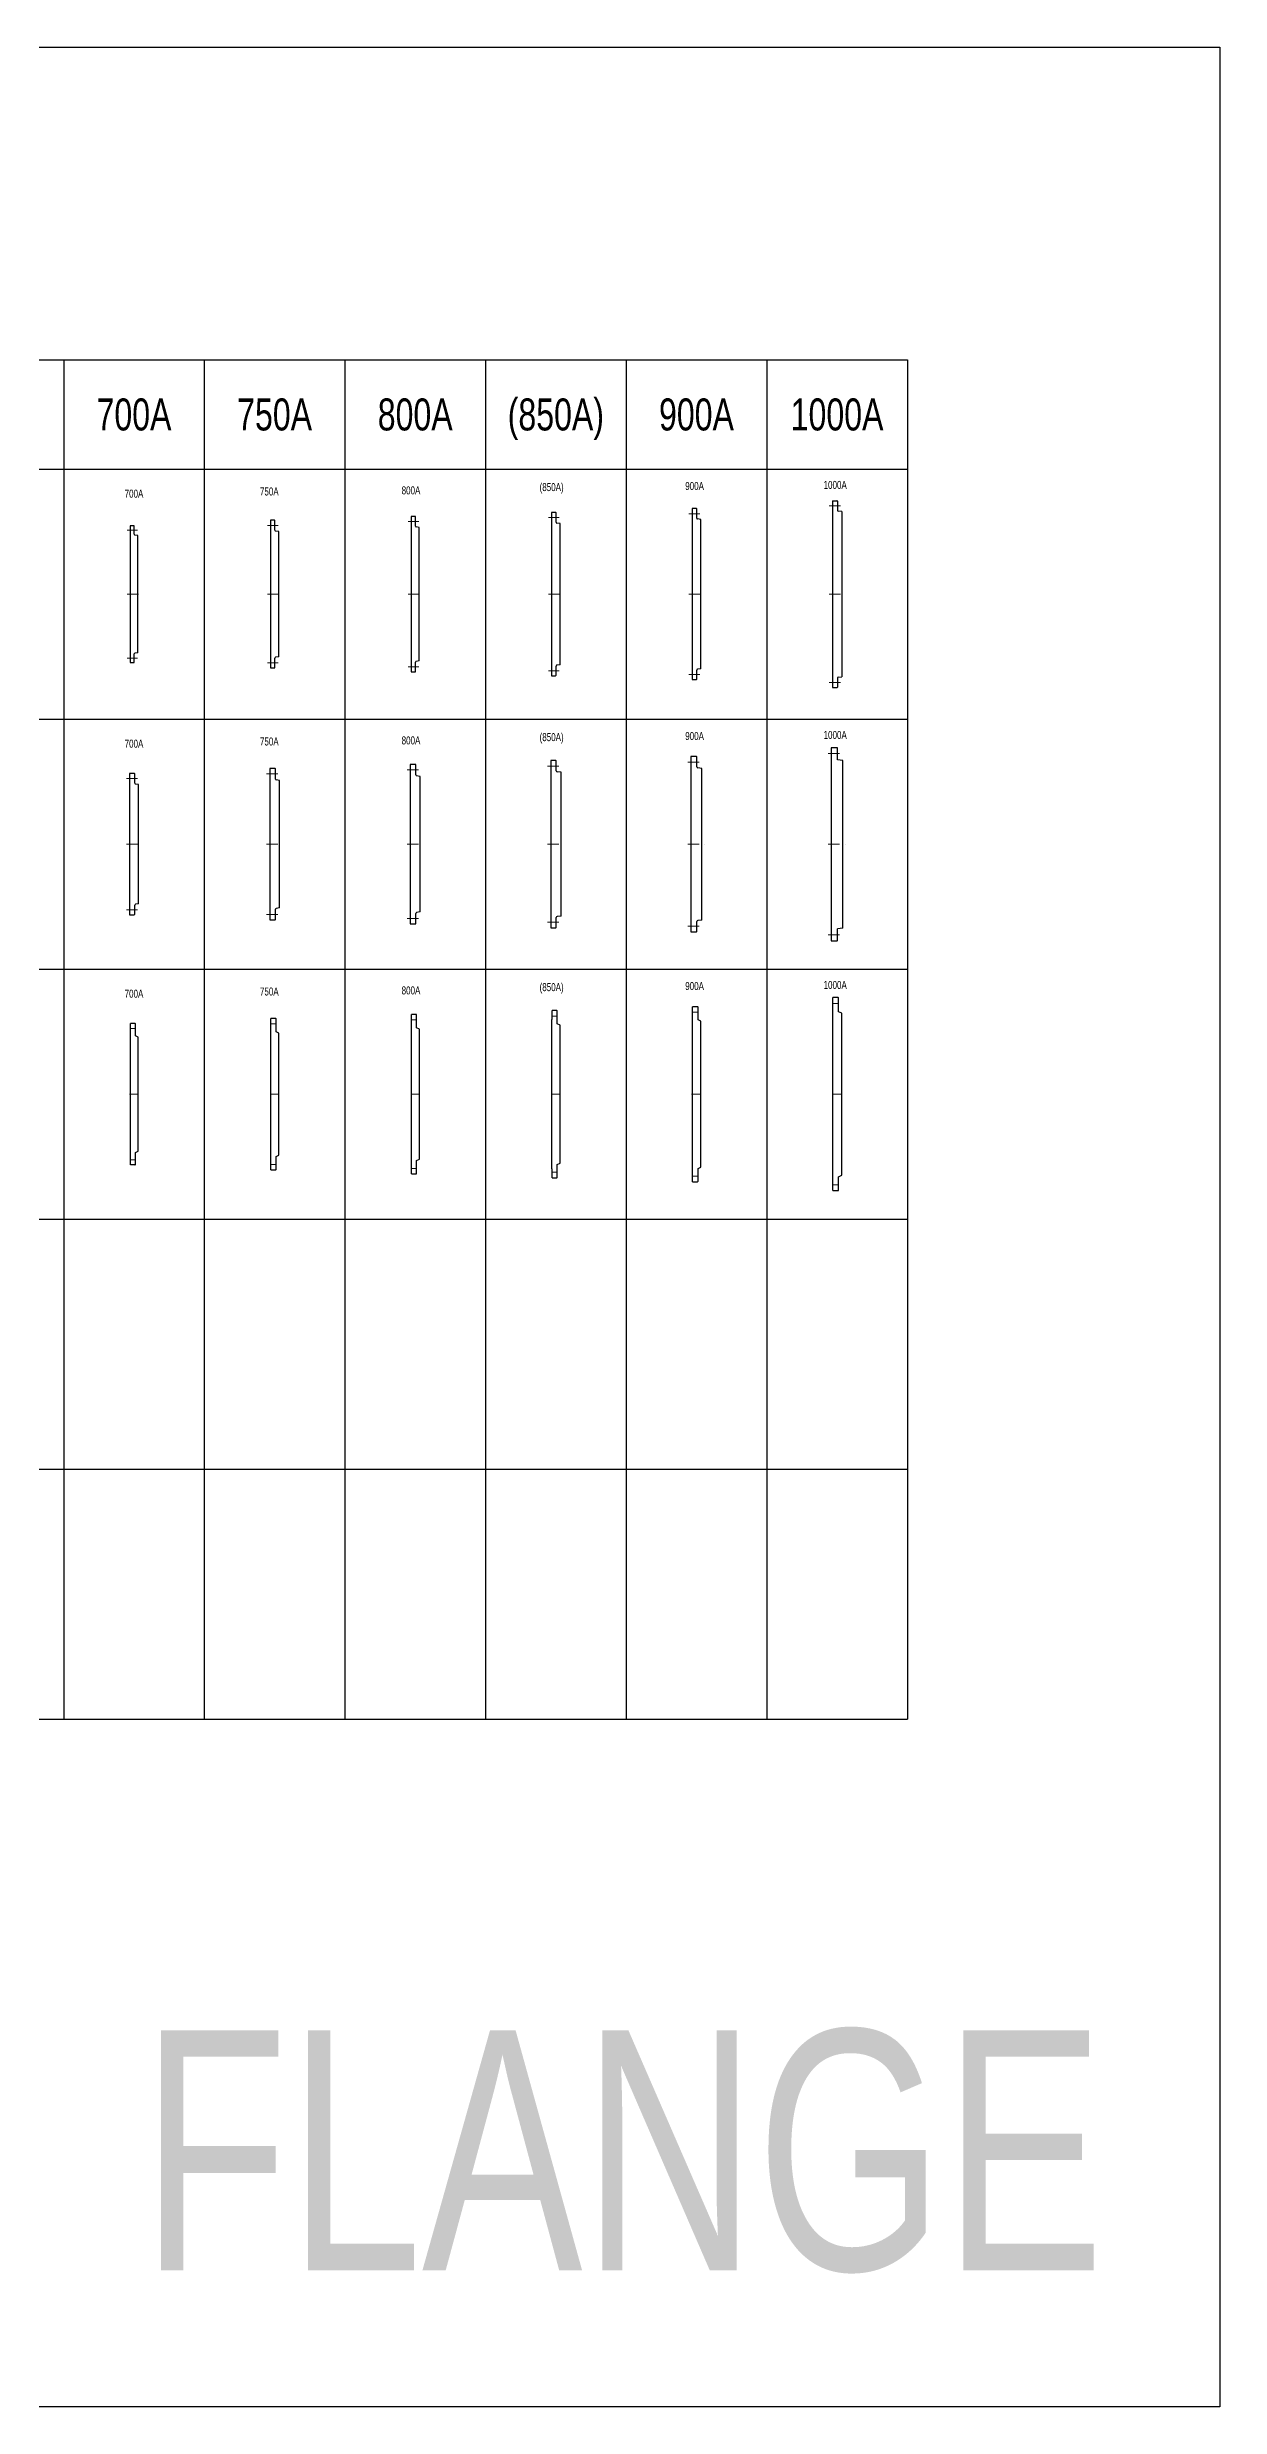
# Model space of a CAD drawing. Extents: x 0 to 90799, y 0 to 77868.
# Drawn here: x 36390 to 43896, y 21988 to 37088 of the extents above; entities that cross this region are included whole.
import ezdxf
from ezdxf.enums import TextEntityAlignment as Align

# ---------------------------------------------------------------- set-up
doc = ezdxf.new("R2010")
doc.units = 0
doc.header["$LTSCALE"] = 30
doc.header["$MEASUREMENT"] = 0
doc.linetypes.add('DGN Style 4', pattern=[4.8, 2.4, -1.2, 0, -1.2])
for name, color, linetype, lineweight in [('L(c)', 1, 'DGN Style 4', 5), ('L(line)', 7, 'Continuous', 5), ('L(txt)', 2, 'Continuous', 13)]:
    doc.layers.add(name, color=color, linetype=linetype, lineweight=lineweight)
doc.styles.add('Style-ENGINEERING', font='ENGINEERING.shx')

# ---------------------------------------------------------------- blocks, each defined once
blk = doc.blocks.new('*U1615')
for p, q in [((-24, 437), (-24, -438)), ((-1, 437), (-24, 437)), ((2, 383), (2, 434)), ((24, 375), (6, 378)), ((24, -376), (24, 375)), ((-24, -438), (-1, -438)), ((2, -435), (2, -383)), ((24, -376), (6, -378))]:
    blk.add_line(p, q)
for centre, radius, start, end in [((-1, 434), 3, 0, 90), ((7, 383), 5, 180, 260.9605), ((-1, -435), 3, 270, 0), ((7, -383), 5, 99.0395, 180)]:
    blk.add_arc(centre, radius, start, end)
blk = doc.blocks.new('*U1616')
for p, q in [((-26, 473), (-26, -472)), ((-1, 473), (-26, 473)), ((2, 409), (2, 470)), ((26, 401), (6, 404)), ((26, -401), (26, 401)), ((2, -469), (2, -409)), ((26, -401), (6, -404)), ((-26, -472), (-1, -472))]:
    blk.add_line(p, q)
for centre, radius, start, end in [((-1, 470), 3, 0, 90), ((7, 409), 5, 180, 260.5377), ((7, -409), 5, 99.4623, 180), ((-1, -469), 3, 270, 0)]:
    blk.add_arc(centre, radius, start, end)
blk = doc.blocks.new('*U1617')
for p, q in [((-26, 497), (-26, -498)), ((-1, 497), (-26, 497)), ((2, 435), (2, 494)), ((26, 427), (6, 430)), ((26, -427), (26, 427)), ((2, -495), (2, -435)), ((26, -427), (6, -430)), ((-26, -498), (-1, -498))]:
    blk.add_line(p, q)
for centre, radius, start, end in [((-1, 494), 3, 0, 90), ((7, 435), 5, 180, 260.5377), ((7, -435), 5, 99.4623, 180), ((-1, -495), 3, 270, 0)]:
    blk.add_arc(centre, radius, start, end)
blk = doc.blocks.new('*U1618')
for p, q in [((-27, 523), (-27, -522)), ((-2, 523), (-27, 523)), ((1, 460), (1, 520)), ((27, 452), (5, 455)), ((27, -452), (27, 452)), ((27, -452), (5, -455)), ((-27, -522), (-2, -522)), ((1, -519), (1, -460))]:
    blk.add_line(p, q)
for centre, radius, start, end in [((-2, 520), 3, 0, 90), ((6, 460), 5, 180, 261.2538), ((-2, -519), 3, 270, 0), ((6, -460), 5, 98.7462, 180)]:
    blk.add_arc(centre, radius, start, end)
blk = doc.blocks.new('*U1619')
for p, q in [((-28, 548), (-28, -547)), ((-1, 548), (-28, 548)), ((2, 486), (2, 545)), ((28, 478), (6, 481)), ((28, -478), (28, 478)), ((-28, -547), (-1, -547)), ((2, -544), (2, -486)), ((28, -478), (6, -481))]:
    blk.add_line(p, q)
for centre, radius, start, end in [((-1, 545), 3, 0, 90), ((7, 486), 5, 180, 261.2538), ((-1, -544), 3, 270, 0), ((7, -486), 5, 98.7462, 180)]:
    blk.add_arc(centre, radius, start, end)
blk = doc.blocks.new('*U1620')
for p, q in [((-30, 597), (-30, -598)), ((-30, 597), (-1, 597)), ((2, 594), (2, 537)), ((30, 529), (6, 532)), ((30, 529), (30, -529)), ((-30, -598), (-1, -598)), ((2, -537), (2, -595)), ((6, -532), (30, -529))]:
    blk.add_line(p, q)
for centre, radius, start, end in [((-1, 594), 3, 0, 90), ((7, 537), 5, 180, 261.8699), ((-1, -595), 3, 270, 0), ((7, -537), 5, 98.1301, 180)]:
    blk.add_arc(centre, radius, start, end)
blk = doc.blocks.new('*U1645')
for p, q in [((-29, 453), (-29, -452)), ((2, 453), (-29, 453)), ((5, 390), (5, 450)), ((29, 381), (10, 384)), ((29, -381), (29, 381)), ((-29, -452), (2, -452)), ((5, -449), (5, -390)), ((29, -381), (10, -384))]:
    blk.add_line(p, q)
for centre, radius, start, end in [((2, 450), 3, 0, 90), ((11, 390), 6, 180, 260.5377), ((2, -449), 3, 270, 0), ((11, -390), 6, 99.4623, 180)]:
    blk.add_arc(centre, radius, start, end)
blk = doc.blocks.new('*U1646')
for p, q in [((-31, 485), (-31, -485)), ((2, 485), (-31, 485)), ((5, 417), (5, 482)), ((31, 408), (10, 411)), ((31, -408), (31, 408)), ((5, -482), (5, -417)), ((31, -408), (10, -411)), ((-31, -485), (2, -485))]:
    blk.add_line(p, q)
for centre, radius, start, end in [((2, 482), 3, 0, 90), ((11, 417), 6, 180, 261.2538), ((11, -417), 6, 98.7462, 180), ((2, -482), 3, 270, 0)]:
    blk.add_arc(centre, radius, start, end)
blk = doc.blocks.new('*U1647')
for p, q in [((-32, 510), (-32, -510)), ((1, 510), (-32, 510)), ((4, 443), (4, 507)), ((32, 434), (9, 437)), ((32, -434), (32, 434)), ((4, -507), (4, -443)), ((32, -434), (9, -437)), ((-32, -510), (1, -510))]:
    blk.add_line(p, q)
for centre, radius, start, end in [((1, 507), 3, 0, 90), ((10, 443), 6, 180, 261.8699), ((10, -443), 6, 98.1301, 180), ((1, -507), 3, 270, 0)]:
    blk.add_arc(centre, radius, start, end)
blk = doc.blocks.new('*U1648')
for p, q in [((-33, 535), (-33, -535)), ((0, 535), (-33, 535)), ((3, 469), (3, 532)), ((33, 460), (8, 463)), ((33, -460), (33, 460)), ((-33, -535), (0, -535)), ((3, -532), (3, -469)), ((33, -460), (8, -463))]:
    blk.add_line(p, q)
for centre, radius, start, end in [((0, 532), 3, 0, 90), ((9, 469), 6, 180, 262.4054), ((0, -532), 3, 270, 0), ((9, -469), 6, 97.5946, 180)]:
    blk.add_arc(centre, radius, start, end)
blk = doc.blocks.new('*U1649')
for p, q in [((-35, 560), (-35, -560)), ((0, 560), (-35, 560)), ((3, 495), (3, 557)), ((35, 485), (8, 489)), ((35, -486), (35, 485)), ((-35, -560), (0, -560)), ((3, -557), (3, -495)), ((35, -486), (8, -489))]:
    blk.add_line(p, q)
for centre, radius, start, end in [((0, 557), 3, 0, 90), ((9, 495), 6, 180, 262.875), ((0, -557), 3, 270, 0), ((9, -495), 6, 97.125, 180)]:
    blk.add_arc(centre, radius, start, end)
blk = doc.blocks.new('*U1650')
for p, q in [((-37, 617), (-37, -618)), ((0, 617), (-37, 617)), ((3, 540), (3, 614)), ((37, 536), (3, 540)), ((37, -537), (37, 536)), ((37, -537), (3, -541)), ((3, -615), (3, -541)), ((-37, -618), (0, -618))]:
    blk.add_line(p, q)
for centre, start, end in [((0, 614), 0, 90), ((0, -615), 270, 0)]:
    blk.add_arc(centre, 3, start, end)
blk = doc.blocks.new('*U1651')
for p, q in [((7, 618), (-27, 618)), ((-27, 558), (-27, 618)), ((10, 528), (10, 615)), ((-30, 555), (-30, -555)), ((30, 518), (10, 528)), ((30, -518), (30, 518)), ((-27, -617), (-27, -558)), ((10, -528), (30, -518)), ((10, -614), (10, -528)), ((-27, -617), (7, -617))]:
    blk.add_line(p, q)
for centre, start, end in [((7, 615), 0, 90), ((-30, 558), 270, 0), ((-30, -558), 0, 90), ((7, -614), 270, 0)]:
    blk.add_arc(centre, 3, start, end)
blk = doc.blocks.new('*U1652')
for p, q in [((-28, 503), (-28, -502)), ((7, 560), (-25, 560)), ((-25, 506), (-25, 560)), ((10, 476), (10, 557)), ((29, 467), (10, 476)), ((29, -467), (29, 467)), ((-25, -560), (-25, -505)), ((-25, -560), (7, -560)), ((10, -476), (29, -467)), ((10, -557), (10, -476))]:
    blk.add_line(p, q)
for centre, start, end in [((-28, 506), 270, 0), ((7, 557), 0, 90), ((-28, -505), 0, 90), ((7, -557), 270, 0)]:
    blk.add_arc(centre, 3, start, end)
blk = doc.blocks.new('*U1653')
for p, q in [((-27, 478), (-27, -477)), ((6, 535), (-24, 535)), ((-24, 481), (-24, 535)), ((9, 450), (9, 532)), ((27, 441), (9, 450)), ((27, -441), (27, 441)), ((9, -450), (27, -441)), ((9, -532), (9, -450)), ((-24, -535), (-24, -480)), ((-24, -535), (6, -535))]:
    blk.add_line(p, q)
for centre, start, end in [((-27, 481), 270, 0), ((6, 532), 0, 90), ((-27, -480), 0, 90), ((6, -532), 270, 0)]:
    blk.add_arc(centre, 3, start, end)
blk = doc.blocks.new('*U1654')
for p, q in [((6, 510), (-24, 510)), ((-24, 406), (-24, 510)), ((9, 424), (9, 507)), ((-27, 403), (-27, -402)), ((27, 415), (9, 424)), ((27, -415), (27, 415)), ((-24, -510), (-24, -405)), ((9, -424), (27, -415)), ((9, -507), (9, -424)), ((-24, -510), (6, -510))]:
    blk.add_line(p, q)
for centre, start, end in [((6, 507), 0, 90), ((-27, 406), 270, 0), ((-27, -405), 0, 90), ((6, -507), 270, 0)]:
    blk.add_arc(centre, 3, start, end)
blk = doc.blocks.new('*U1655')
for p, q in [((6, 485), (-24, 485)), ((-24, 431), (-24, 485)), ((9, 399), (9, 482)), ((-27, 428), (-27, -427)), ((27, 390), (9, 399)), ((27, -390), (27, 390)), ((-24, -485), (-24, -430)), ((9, -399), (27, -390)), ((9, -482), (9, -399)), ((-24, -485), (6, -485))]:
    blk.add_line(p, q)
for centre, start, end in [((6, 482), 0, 90), ((-27, 431), 270, 0), ((-27, -430), 0, 90), ((6, -482), 270, 0)]:
    blk.add_arc(centre, 3, start, end)
blk = doc.blocks.new('*U1656')
for p, q in [((-25, 400), (-25, -400)), ((6, 453), (-22, 453)), ((-22, 403), (-22, 453)), ((9, 373), (9, 450)), ((26, 364), (9, 373)), ((26, -364), (26, 364)), ((-22, -452), (-22, -403)), ((6, -452), (-22, -452)), ((9, -373), (26, -364)), ((9, -449), (9, -373))]:
    blk.add_line(p, q)
for centre, start, end in [((-25, 403), 270, 0), ((6, 450), 0, 90), ((-25, -403), 0, 90), ((6, -449), 270, 0)]:
    blk.add_arc(centre, 3, start, end)

msp = doc.modelspace()

# ---------------------------------------------------------------- linework, layer by layer
for p, q in [((2000, 35088), (41896, 35088)), ((36496, 35088), (36496, 26388)), ((37396, 35088), (37396, 26388)), ((38296, 35088), (38296, 26388)), ((39196, 35088), (39196, 26388)), ((40096, 35088), (40096, 26388)), ((40996, 35088), (40996, 26388)), ((41896, 35088), (41896, 26388)), ((2000, 34388), (41896, 34388)), ((2000, 32788), (41896, 32788)), ((2000, 31188), (41896, 31188)), ((2000, 29588), (41896, 29588)), ((2000, 27988), (41896, 27988)), ((2000, 26388), (41896, 26388))]:
    msp.add_line(p, q)
at = {"flags": 128}
msp.add_lwpolyline([(0, 37088), (43896, 37088), (43896, 21988), (0, 21988)], close=True, dxfattribs=at)
at = {"layer": 'L(c)'}
for p, q in [((41396, 34153), (41468, 34153)), ((36902, 33998), (36968, 33998)), ((37800, 34028), (37868, 34028)), ((38700, 34053), (38768, 34053)), ((39599, 34078), (39667, 34078)), ((40498, 34103), (40568, 34103)), ((36902, 33588), (36990, 33588)), ((37800, 33588), (37892, 33588)), ((38700, 33588), (38792, 33588)), ((39599, 33588), (39693, 33588)), ((40498, 33588), (40594, 33588)), ((41396, 33588), (41496, 33588)), ((36902, 33178), (36968, 33178)), ((37800, 33148), (37868, 33148)), ((38700, 33123), (38768, 33123)), ((39599, 33098), (39667, 33098)), ((40498, 33073), (40568, 33073)), ((41396, 33023), (41468, 33023)), ((39593, 32488), (39669, 32488)), ((40491, 32513), (40569, 32513)), ((41389, 32568), (41469, 32568)), ((36897, 32408), (36971, 32408)), ((37795, 32438), (37871, 32438)), ((38694, 32463), (38770, 32463)), ((36897, 31988), (36995, 31988)), ((37795, 31988), (37897, 31988)), ((38694, 31988), (38798, 31988)), ((39593, 31988), (39699, 31988)), ((40491, 31988), (40601, 31988)), ((41389, 31988), (41503, 31988)), ((36897, 31568), (36971, 31568)), ((37795, 31538), (37871, 31538)), ((38694, 31513), (38770, 31513)), ((39593, 31488), (39669, 31488)), ((40491, 31463), (40569, 31463)), ((41389, 31408), (41469, 31408)), ((41418, 30968), (41457, 30968)), ((36922, 30808), (36955, 30808)), ((37821, 30838), (37856, 30838)), ((38721, 30863), (38756, 30863)), ((39621, 30888), (39656, 30888)), ((40519, 30913), (40556, 30913)), ((36918, 30388), (36973, 30388)), ((37817, 30388), (37875, 30388)), ((38717, 30388), (38775, 30388)), ((39617, 30388), (39675, 30388)), ((40515, 30388), (40576, 30388)), ((41414, 30388), (41478, 30388)), ((36922, 29968), (36955, 29968)), ((37821, 29938), (37856, 29938)), ((38721, 29913), (38756, 29913)), ((39621, 29888), (39656, 29888)), ((40519, 29863), (40556, 29863)), ((41418, 29808), (41457, 29808))]:
    msp.add_line(p, q, dxfattribs=at)

# ---------------------------------------------------------------- block references
for name, p in [('*U1619', (40546, 33588)), ('*U1620', (41446, 33588)), ('*U1615', (36946, 33588)), ('*U1616', (37846, 33588)), ('*U1617', (38746, 33588)), ('*U1618', (39646, 33588)), ('*U1646', (37846, 31988)), ('*U1647', (38746, 31988)), ('*U1648', (39646, 31988)), ('*U1649', (40546, 31988)), ('*U1650', (41446, 31988)), ('*U1645', (36946, 31988)), ('*U1651', (41446, 30388)), ('*U1656', (36946, 30388)), ('*U1655', (37846, 30388)), ('*U1654', (38746, 30388)), ('*U1653', (39646, 30388)), ('*U1652', (40546, 30388))]:
    msp.add_blockref(name, p)

# ---------------------------------------------------------------- texts
at = {"layer": 'L(line)', "style": 'Style-ENGINEERING', "width": 0.75}
for s, p in [('800A', (38719, 34252)), ('(850A)', (39619, 34273)), ('900A', (40534, 34280)), ('1000A', (41434, 34287)), ('700A', (36946, 34231)), ('750A', (37812, 34245)), ('700A', (36946, 32631)), ('750A', (37812, 32645)), ('800A', (38719, 32652)), ('(850A)', (39619, 32673)), ('900A', (40534, 32680)), ('1000A', (41434, 32687)), ('1000A', (41434, 31087)), ('700A', (36946, 31031)), ('750A', (37812, 31045)), ('800A', (38719, 31052)), ('(850A)', (39619, 31073)), ('900A', (40534, 31080))]:
    msp.add_text(s, height=51.2, dxfattribs=at).set_placement(p, align=Align.MIDDLE_CENTER)
at = {"layer": 'L(txt)', "style": 'Style-ENGINEERING', "width": 0.75}
for s, p in [('700A', (36946, 34738)), ('750A', (37846, 34738)), ('800A', (38746, 34738)), ('(850A)', (39646, 34738)), ('900A', (40546, 34738)), ('1000A', (41446, 34738))]:
    msp.add_text(s, height=204.8, dxfattribs=at).set_placement(p, align=Align.MIDDLE_CENTER)
msp.add_text('FLANGE', height=1536, dxfattribs=at).set_placement((43155, 23630), align=Align.MIDDLE_RIGHT)

doc.saveas('drawing.dxf')
